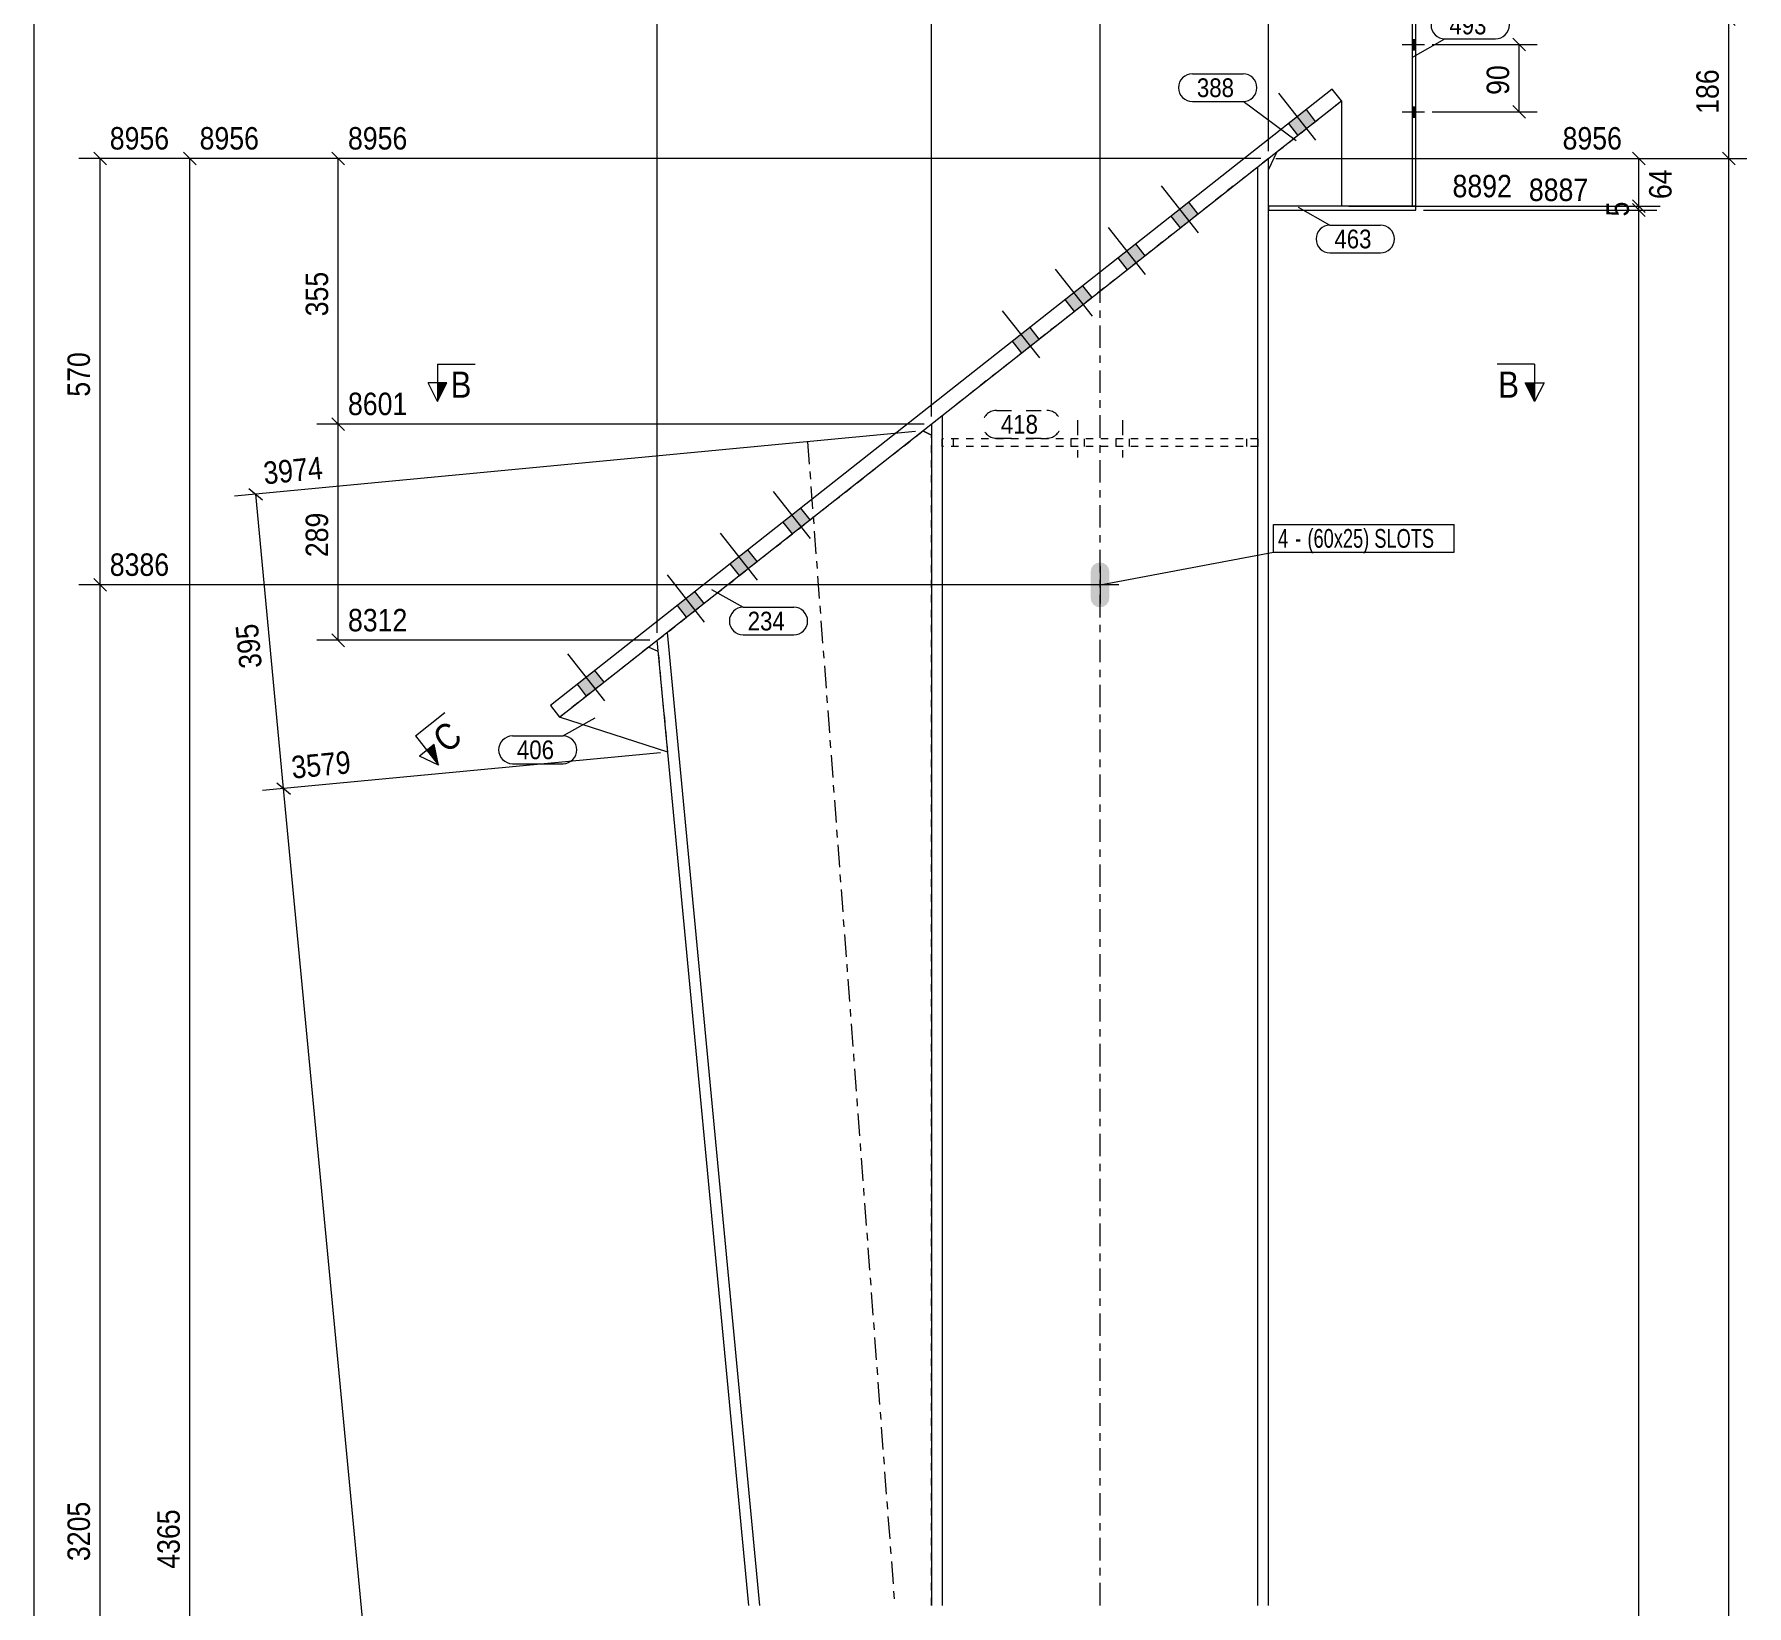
# Model space of a CAD drawing. Header units: millimetres. Extents: x 2 to 579, y 1 to 825.
# Drawn here: x 146.3 to 375, y 509.3 to 719.2 of the extents above; entities that cross this region are included whole.
import ezdxf

# ---------------------------------------------------------------- set-up
doc = ezdxf.new("R2010")
doc.units = ezdxf.units.MM
for name, pattern in [('XKITLINE00', [0]), ('XKITLINE01', [4, 1, -1, 1, -1]), ('XKITLINE02', [4, 2, -2]), ('XKITLINE03', [6, 3, -1, 1, -1])]:
    doc.linetypes.add(name, pattern=pattern)
for name, color, linetype, lineweight in [('Bolt', 3, 'Continuous', 0), ('BoltMark', 7, 'Continuous', 0), ('Dimensions', 7, 'Continuous', 0), ('Part', 2, 'Continuous', 0), ('PartMark', 7, 'Continuous', 0), ('Section', 6, 'Continuous', 0)]:
    doc.layers.add(name, color=color, linetype=linetype, lineweight=lineweight)
doc.styles.add('ARIAL', font='ARIAL.TTF')
doc.styles.add('ARIAL_NARROW', font='ARIALN.TTF')

# ---------------------------------------------------------------- blocks, each defined once
blk = doc.blocks.new('*A5')
at = {"layer": 'Bolt'}
for points in [[(315.09, 705.72), (313.85, 707.29), (316.21, 709.15), (317.44, 707.58)], [(315.09, 705.72), (313.85, 707.29), (316.21, 709.15), (317.44, 707.58)], [(299.38, 693.34), (298.14, 694.91), (300.5, 696.77), (301.74, 695.2)], [(299.38, 693.34), (298.14, 694.91), (300.5, 696.77), (301.74, 695.2)], [(292.31, 687.77), (291.08, 689.34), (293.43, 691.2), (294.67, 689.63)], [(292.31, 687.77), (291.08, 689.34), (293.43, 691.2), (294.67, 689.63)], [(285.25, 682.2), (284.01, 683.77), (286.36, 685.63), (287.6, 684.05)], [(285.25, 682.2), (284.01, 683.77), (286.36, 685.63), (287.6, 684.05)], [(278.18, 676.63), (276.94, 678.2), (279.3, 680.05), (280.53, 678.48)], [(278.18, 676.63), (276.94, 678.2), (279.3, 680.05), (280.53, 678.48)], [(247.55, 652.48), (246.31, 654.05), (248.67, 655.91), (249.91, 654.34)], [(247.55, 652.48), (246.31, 654.05), (248.67, 655.91), (249.91, 654.34)], [(240.48, 646.91), (239.24, 648.48), (241.6, 650.34), (242.84, 648.77)], [(240.48, 646.91), (239.24, 648.48), (241.6, 650.34), (242.84, 648.77)], [(233.41, 641.34), (232.18, 642.91), (234.53, 644.76), (235.77, 643.19)], [(233.41, 641.34), (232.18, 642.91), (234.53, 644.76), (235.77, 643.19)], [(220.06, 630.81), (218.83, 632.38), (221.18, 634.24), (222.42, 632.67)], [(220.06, 630.81), (218.83, 632.38), (221.18, 634.24), (222.42, 632.67)]]:
    blk.add_hatch(color=3, dxfattribs=at).paths.add_polyline_path(points, flags=17)
at = {"layer": 'Bolt', "color": 3, "linetype": 'XKITLINE00', "lineweight": 0}
for p, q in [((317.5, 705.08), (312.55, 711.36)), ((317.5, 705.08), (312.55, 711.36)), ((315.09, 705.72), (313.85, 707.29)), ((315.09, 705.72), (313.85, 707.29)), ((317.44, 707.58), (316.21, 709.15)), ((317.44, 707.58), (316.21, 709.15)), ((301.8, 692.7), (296.84, 698.98)), ((301.8, 692.7), (296.84, 698.98)), ((301.74, 695.2), (300.5, 696.77)), ((301.74, 695.2), (300.5, 696.77)), ((294.73, 687.13), (289.78, 693.41)), ((294.73, 687.13), (289.78, 693.41)), ((299.38, 693.34), (298.14, 694.91)), ((299.38, 693.34), (298.14, 694.91)), ((294.67, 689.63), (293.43, 691.2)), ((294.67, 689.63), (293.43, 691.2)), ((292.31, 687.77), (291.08, 689.34)), ((292.31, 687.77), (291.08, 689.34)), ((287.66, 681.56), (282.71, 687.84)), ((287.66, 681.56), (282.71, 687.84)), ((287.6, 684.05), (286.36, 685.63)), ((287.6, 684.05), (286.36, 685.63)), ((280.59, 675.98), (275.64, 682.27)), ((280.59, 675.98), (275.64, 682.27)), ((285.25, 682.2), (284.01, 683.77)), ((285.25, 682.2), (284.01, 683.77)), ((280.53, 678.48), (279.3, 680.05)), ((280.53, 678.48), (279.3, 680.05)), ((278.18, 676.63), (276.94, 678.2)), ((278.18, 676.63), (276.94, 678.2)), ((249.97, 651.84), (245.01, 658.12)), ((249.97, 651.84), (245.01, 658.12)), ((249.91, 654.34), (248.67, 655.91)), ((249.91, 654.34), (248.67, 655.91)), ((242.9, 646.27), (237.95, 652.55)), ((242.9, 646.27), (237.95, 652.55)), ((247.55, 652.48), (246.31, 654.05)), ((247.55, 652.48), (246.31, 654.05)), ((242.84, 648.77), (241.6, 650.34)), ((242.84, 648.77), (241.6, 650.34)), ((240.48, 646.91), (239.24, 648.48)), ((240.48, 646.91), (239.24, 648.48)), ((235.83, 640.69), (230.88, 646.98)), ((235.83, 640.69), (230.88, 646.98)), ((233.41, 641.34), (232.18, 642.91)), ((233.41, 641.34), (232.18, 642.91)), ((235.77, 643.19), (234.53, 644.76)), ((235.77, 643.19), (234.53, 644.76)), ((222.48, 630.17), (217.53, 636.45)), ((222.48, 630.17), (217.53, 636.45)), ((222.42, 632.67), (221.18, 634.24)), ((222.42, 632.67), (221.18, 634.24)), ((220.06, 630.81), (218.83, 632.38)), ((220.06, 630.81), (218.83, 632.38))]:
    blk.add_line(p, q, dxfattribs=at)
blk = doc.blocks.new('*A6')
at = {"layer": 'Bolt'}
blk.add_hatch(color=3, dxfattribs=at).paths.add_polyline_path([(289.12, 642.75), (288.65, 642.66), (288.17, 642.75), (287.76, 643.02), (287.49, 643.43), (287.4, 643.91), (287.4, 647.41), (287.49, 647.89), (287.76, 648.29), (288.17, 648.56), (288.65, 648.66), (289.12, 648.56), (289.53, 648.29), (289.8, 647.89), (289.9, 647.41), (289.9, 643.91), (289.8, 643.43), (289.53, 643.02)], flags=17)
at = {"layer": 'Bolt', "color": 3, "linetype": 'XKITLINE00', "lineweight": 0}
for p, q in [((288.65, 648.16), (288.65, 643.16)), ((291.15, 645.66), (286.15, 645.66))]:
    blk.add_line(p, q, dxfattribs=at)
blk = doc.blocks.new('*A7')
at = {"layer": 'Bolt'}
for points in [[(330.35, 718.54), (330.85, 718.54), (330.85, 717.14), (330.35, 717.14)], [(330.35, 709.54), (330.85, 709.54), (330.85, 708.14), (330.35, 708.14)]]:
    blk.add_hatch(color=3, dxfattribs=at).paths.add_polyline_path(points, flags=17)
at = {"layer": 'Bolt', "color": 3, "linetype": 'XKITLINE00', "lineweight": 0}
for p, q in [((330.35, 718.54), (330.85, 718.54)), ((329.01, 717.84), (332.01, 717.84)), ((330.35, 717.14), (330.85, 717.14)), ((330.35, 709.54), (330.85, 709.54)), ((329, 708.84), (332, 708.84)), ((330.35, 708.14), (330.85, 708.14))]:
    blk.add_line(p, q, dxfattribs=at)
blk = doc.blocks.new('*A8')
at = {"layer": 'Bolt'}
for points in [[(330.35, 718.54), (330.85, 718.54), (330.85, 717.14), (330.35, 717.14)], [(330.35, 709.54), (330.85, 709.54), (330.85, 708.14), (330.35, 708.14)]]:
    blk.add_hatch(color=3, dxfattribs=at).paths.add_polyline_path(points, flags=17)
at = {"layer": 'Bolt', "color": 3, "linetype": 'XKITLINE00', "lineweight": 0}
for p, q in [((330.35, 718.54), (330.85, 718.54)), ((329.01, 717.84), (332.01, 717.84)), ((330.35, 717.14), (330.85, 717.14)), ((330.35, 709.54), (330.85, 709.54)), ((329, 708.84), (332, 708.84)), ((330.35, 708.14), (330.85, 708.14))]:
    blk.add_line(p, q, dxfattribs=at)
blk = doc.blocks.new('*A11')
at = {"layer": 'Bolt', "color": 3, "linetype": 'XKITLINE02', "lineweight": 0}
for p, q in [((285.65, 667.66), (285.65, 662.66)), ((285.65, 667.66), (285.65, 662.66)), ((291.65, 667.66), (291.65, 662.66)), ((291.65, 667.66), (291.65, 662.66)), ((284.75, 665.16), (284.75, 664.16)), ((284.75, 665.16), (284.75, 664.16)), ((286.55, 665.16), (286.55, 664.16)), ((286.55, 665.16), (286.55, 664.16)), ((290.75, 665.16), (290.75, 664.16)), ((290.75, 665.16), (290.75, 664.16)), ((292.55, 665.16), (292.55, 664.16)), ((292.55, 665.16), (292.55, 664.16))]:
    blk.add_line(p, q, dxfattribs=at)
blk = doc.blocks.new('*A12')
at = {"layer": 'Part', "color": 2, "linetype": 'XKITLINE00', "lineweight": 0}
for p, q in [((319.66, 711.88), (215.22, 629.54)), ((320.9, 710.31), (319.66, 711.88)), ((216.45, 627.97), (320.9, 710.31)), ((215.22, 629.54), (216.45, 627.97))]:
    blk.add_line(p, q, dxfattribs=at)
blk = doc.blocks.new('*A13')
at = {"layer": 'Part', "color": 7, "linetype": 'XKITLINE01', "lineweight": 0}
blk.add_line((311.15, 702.62), (266.15, 667.14), dxfattribs=at)
at = {"layer": 'Part', "color": 2, "linetype": 'XKITLINE00', "lineweight": 0}
for p, q in [((311.15, 509.32), (311.15, 702.62)), ((309.75, 509.32), (309.75, 701.51)), ((267.55, 668.24), (267.55, 509.32)), ((266.15, 667.14), (266.15, 509.32))]:
    blk.add_line(p, q, dxfattribs=at)
at = {"layer": 'Part', "color": 7, "linetype": 'XKITLINE03', "lineweight": 0}
blk.add_line((288.65, 509.32), (288.65, 694.88), dxfattribs=at)
blk = doc.blocks.new('*A14')
at = {"layer": 'Part', "color": 2, "linetype": 'XKITLINE00', "lineweight": 0}
for p, q in [((330.85, 696.24), (311.15, 696.24)), ((311.15, 695.74), (330.85, 695.74)), ((330.85, 695.74), (330.85, 696.24))]:
    blk.add_line(p, q, dxfattribs=at)
at = {"layer": 'Part', "color": 7, "linetype": 'XKITLINE01', "lineweight": 0}
blk.add_line((311.15, 696.24), (311.15, 695.74), dxfattribs=at)
blk = doc.blocks.new('*A15')
at = {"layer": 'Part', "color": 2, "linetype": 'XKITLINE00', "lineweight": 0}
for p, q in [((330.85, 721.24), (330.35, 721.24)), ((330.35, 721.24), (330.35, 696.24)), ((330.85, 696.24), (330.85, 721.24)), ((330.35, 696.24), (330.85, 696.24))]:
    blk.add_line(p, q, dxfattribs=at)
blk = doc.blocks.new('*A16')
at = {"layer": 'Part', "color": 7, "linetype": 'XKITLINE01', "lineweight": 0}
for p, q in [((312.32, 703.54), (320.9, 710.31)), ((311.15, 696.24), (311.15, 701.12)), ((320.9, 696.24), (311.15, 696.24))]:
    blk.add_line(p, q, dxfattribs=at)
at = {"layer": 'Part', "color": 2, "linetype": 'XKITLINE00', "lineweight": 0}
for p, q in [((320.9, 710.31), (320.9, 696.24)), ((311.15, 701.12), (312.32, 703.54))]:
    blk.add_line(p, q, dxfattribs=at)
blk = doc.blocks.new('*A17')
at = {"layer": 'Part', "color": 7, "linetype": 'XKITLINE01', "lineweight": 0}
for p, q in [((228.32, 637.32), (216.45, 627.97)), ((230.92, 623.32), (229.64, 636.76))]:
    blk.add_line(p, q, dxfattribs=at)
at = {"layer": 'Part', "color": 2, "linetype": 'XKITLINE00', "lineweight": 0}
for p, q in [((229.64, 636.76), (228.32, 637.32)), ((230.92, 623.32), (216.45, 627.97))]:
    blk.add_line(p, q, dxfattribs=at)
blk = doc.blocks.new('*A19')
at = {"layer": 'Part', "color": 7, "linetype": 'XKITLINE01', "lineweight": 0}
for p, q in [((229.5, 638.25), (264.98, 666.22)), ((264.98, 666.22), (266.15, 665.67)), ((266.15, 509.32), (266.15, 665.67)), ((266.15, 509.32), (266.15, 665.67)), ((266.15, 665.67), (266.15, 665.67))]:
    blk.add_line(p, q, dxfattribs=at)
at = {"layer": 'Part', "color": 2, "linetype": 'XKITLINE00', "lineweight": 0}
for p, q in [((266.15, 665.67), (264.98, 666.22)), ((230.81, 639.28), (243.15, 509.32)), ((241.74, 509.32), (229.5, 638.25))]:
    blk.add_line(p, q, dxfattribs=at)
at = {"layer": 'Part', "color": 7, "linetype": 'XKITLINE03', "lineweight": 0}
blk.add_line((249.58, 664.78), (261.21, 509.32), dxfattribs=at)
blk = doc.blocks.new('*A23')
at = {"layer": 'Part', "color": 7, "linetype": 'XKITLINE01', "lineweight": 0}
for p, q in [((309.75, 665.16), (267.55, 665.16)), ((267.55, 664.16), (267.55, 665.16)), ((309.75, 664.16), (267.55, 664.16)), ((269.05, 665.16), (269.05, 664.16)), ((308.25, 664.16), (308.25, 665.16)), ((309.75, 665.16), (309.75, 664.16))]:
    blk.add_line(p, q, dxfattribs=at)
blk = doc.blocks.new('*A71')
at = {"layer": 'Dimensions', "color": 7, "linetype": 'XKITLINE00', "lineweight": 0}
for p, q in [((229.5, 639.25), (229.5, 731.02)), ((266.15, 668.14), (266.15, 731.02)), ((230.35, 729.02), (228.65, 727.32)), ((229.5, 728.17), (266.15, 728.17)), ((266.99, 729.02), (265.3, 727.32))]:
    blk.add_line(p, q, dxfattribs=at)
at = {"layer": 'Dimensions', "color": 3}
for p in [(229.5, 728.17), (266.15, 728.17)]:
    blk.add_point(p, dxfattribs=at)
at = {"layer": 'Dimensions', "color": 3, "style": 'ARIAL', "width": 0.85}
blk.add_text('366', height=3, dxfattribs=at).set_placement((244.48, 729.52))
blk = doc.blocks.new('*A72')
at = {"layer": 'Dimensions', "color": 7, "linetype": 'XKITLINE00', "lineweight": 0}
for p, q in [((266.15, 668.14), (266.15, 731.02)), ((288.65, 685.88), (288.65, 731.02)), ((266.99, 729.02), (265.3, 727.32)), ((266.15, 728.17), (288.65, 728.17)), ((289.49, 729.02), (287.8, 727.32))]:
    blk.add_line(p, q, dxfattribs=at)
at = {"layer": 'Dimensions', "color": 3}
for p in [(266.15, 728.17), (288.65, 728.17)]:
    blk.add_point(p, dxfattribs=at)
at = {"layer": 'Dimensions', "color": 3, "style": 'ARIAL', "width": 0.85}
blk.add_text('225', height=3, dxfattribs=at).set_placement((274.06, 729.52))
blk = doc.blocks.new('*A73')
at = {"layer": 'Dimensions', "color": 7, "linetype": 'XKITLINE00', "lineweight": 0}
for p, q in [((288.65, 685.88), (288.65, 731.02)), ((311.15, 703.62), (311.15, 731.02)), ((289.49, 729.02), (287.8, 727.32)), ((288.65, 728.17), (311.15, 728.17)), ((311.99, 729.02), (310.3, 727.32))]:
    blk.add_line(p, q, dxfattribs=at)
at = {"layer": 'Dimensions', "color": 3}
for p in [(288.65, 728.17), (311.15, 728.17)]:
    blk.add_point(p, dxfattribs=at)
at = {"layer": 'Dimensions', "color": 3, "style": 'ARIAL', "width": 0.85}
blk.add_text('225', height=3, dxfattribs=at).set_placement((296.56, 729.52))
blk = doc.blocks.new('*A74')
at = {"layer": 'Dimensions', "color": 7, "linetype": 'XKITLINE00', "lineweight": 0}
blk.add_line((146.27, 79.97), (146.27, 721.24), dxfattribs=at)
blk = doc.blocks.new('*A75')
at = {"layer": 'Dimensions', "color": 7, "linetype": 'XKITLINE00', "lineweight": 0}
for p, q in [((331.85, 721.24), (375.05, 721.24)), ((371.8, 722.09), (373.49, 720.39)), ((372.65, 702.62), (372.65, 721.24)), ((312.15, 702.62), (375.05, 702.62)), ((371.8, 703.46), (373.49, 701.77))]:
    blk.add_line(p, q, dxfattribs=at)
at = {"layer": 'Dimensions', "color": 3}
for p in [(372.65, 721.24), (372.65, 702.62)]:
    blk.add_point(p, dxfattribs=at)
at = {"layer": 'Dimensions', "color": 3, "style": 'ARIAL', "width": 0.85}
blk.add_text('186', height=3, rotation=90.0002, dxfattribs=at).set_placement((371.3, 708.59))
blk = doc.blocks.new('*A76')
at = {"layer": 'Dimensions', "color": 7, "linetype": 'XKITLINE00', "lineweight": 0}
for p, q in [((331.85, 695.74), (363.05, 695.74)), ((359.8, 696.59), (361.49, 694.89)), ((360.65, 81.97), (360.65, 695.74))]:
    blk.add_line(p, q, dxfattribs=at)
at = {"layer": 'Dimensions', "color": 3}
blk.add_point((360.65, 695.74), dxfattribs=at)
at = {"layer": 'Dimensions', "color": 3, "style": 'ARIAL', "width": 0.85}
blk.add_text('8887', height=3, dxfattribs=at).set_placement((345.94, 696.94))
blk = doc.blocks.new('*A77')
at = {"layer": 'Dimensions', "color": 7, "linetype": 'XKITLINE00', "lineweight": 0}
for p, q in [((321.9, 696.24), (363.05, 696.24)), ((331.85, 695.74), (363.05, 695.74)), ((359.8, 697.09), (361.49, 695.39)), ((359.8, 696.59), (361.49, 694.89)), ((360.65, 695.74), (360.65, 696.24))]:
    blk.add_line(p, q, dxfattribs=at)
at = {"layer": 'Dimensions', "color": 3}
for p in [(360.65, 696.24), (360.65, 695.74)]:
    blk.add_point(p, dxfattribs=at)
at = {"layer": 'Dimensions', "color": 3, "style": 'ARIAL', "width": 0.85}
blk.add_text('8892', height=3, dxfattribs=at).set_placement((335.74, 697.44))
blk.add_text('5', height=3, rotation=90.0002, dxfattribs=at).set_placement((359.3, 694.88))
blk = doc.blocks.new('*A78')
at = {"layer": 'Dimensions', "color": 7, "linetype": 'XKITLINE00', "lineweight": 0}
for p, q in [((312.15, 702.62), (363.5, 702.62)), ((359.8, 703.46), (361.49, 701.77)), ((360.65, 696.24), (360.65, 702.62)), ((321.9, 696.24), (363.5, 696.24)), ((359.8, 697.09), (361.49, 695.39))]:
    blk.add_line(p, q, dxfattribs=at)
at = {"layer": 'Dimensions', "color": 3}
for p in [(360.65, 702.62), (360.65, 696.24)]:
    blk.add_point(p, dxfattribs=at)
at = {"layer": 'Dimensions', "color": 3, "style": 'ARIAL', "width": 0.85}
blk.add_text('8956', height=3, dxfattribs=at).set_placement((350.44, 703.82))
blk.add_text('64', height=3, rotation=90.0002, dxfattribs=at).set_placement((365, 697.2))
blk = doc.blocks.new('*A82')
at = {"layer": 'Dimensions', "color": 7, "linetype": 'XKITLINE00', "lineweight": 0}
for p, q in [((287.65, 645.66), (152.21, 645.66)), ((154.22, 646.51), (155.91, 644.81)), ((155.06, 393.72), (155.06, 645.66)), ((287.65, 393.72), (152.21, 393.72)), ((154.22, 394.56), (155.91, 392.87))]:
    blk.add_line(p, q, dxfattribs=at)
at = {"layer": 'Dimensions', "color": 3}
for p in [(155.06, 645.66), (155.06, 393.72)]:
    blk.add_point(p, dxfattribs=at)
at = {"layer": 'Dimensions', "color": 3, "style": 'ARIAL', "width": 0.85}
blk.add_text('8386', height=3, dxfattribs=at).set_placement((156.36, 646.86))
blk.add_text('3205', height=3, rotation=90.0002, dxfattribs=at).set_placement((153.71, 515.24))
blk = doc.blocks.new('*A83')
at = {"layer": 'Dimensions', "color": 7, "linetype": 'XKITLINE00', "lineweight": 0}
for p, q in [((310.15, 702.62), (152.21, 702.62)), ((154.22, 703.46), (155.91, 701.77)), ((155.06, 645.66), (155.06, 702.62)), ((287.65, 645.66), (152.21, 645.66)), ((154.22, 646.51), (155.91, 644.81))]:
    blk.add_line(p, q, dxfattribs=at)
at = {"layer": 'Dimensions', "color": 3}
for p in [(155.06, 702.62), (155.06, 645.66)]:
    blk.add_point(p, dxfattribs=at)
at = {"layer": 'Dimensions', "color": 3, "style": 'ARIAL', "width": 0.85}
blk.add_text('8956', height=3, dxfattribs=at).set_placement((156.36, 703.82))
blk.add_text('570', height=3, rotation=90.0002, dxfattribs=at).set_placement((153.71, 670.8))
blk = doc.blocks.new('*A84')
at = {"layer": 'Dimensions', "color": 7, "linetype": 'XKITLINE00', "lineweight": 0}
for p, q in [((343.8, 718.69), (345.49, 716.99)), ((333.01, 717.84), (347.05, 717.84)), ((344.65, 708.84), (344.65, 717.84)), ((343.8, 709.69), (345.49, 707.99)), ((333, 708.84), (347.05, 708.84))]:
    blk.add_line(p, q, dxfattribs=at)
at = {"layer": 'Dimensions', "color": 3}
for p in [(344.65, 717.84), (344.65, 708.84)]:
    blk.add_point(p, dxfattribs=at)
at = {"layer": 'Dimensions', "color": 3, "style": 'ARIAL', "width": 0.85}
blk.add_text('90', height=3, rotation=90.0002, dxfattribs=at).set_placement((343.3, 711.12))
blk = doc.blocks.new('*A85')
at = {"layer": 'Dimensions', "color": 7, "linetype": 'XKITLINE00', "lineweight": 0}
for p, q in [((229.92, 623.22), (176.75, 618.17)), ((178.66, 619.21), (180.51, 617.68)), ((206.97, 330.08), (179.58, 618.44)), ((206.29, 337.27), (206.97, 330.08)), ((263.76, 335.47), (204.13, 329.81)), ((263.76, 335.47), (204.58, 329.85)), ((206.23, 332.52), (206.97, 330.08)), ((207.23, 332.61), (206.97, 330.08)), ((206.04, 330.84), (207.89, 329.31))]:
    blk.add_line(p, q, dxfattribs=at)
at = {"layer": 'Dimensions', "color": 3}
for p in [(179.58, 618.44), (206.97, 330.08)]:
    blk.add_point(p, dxfattribs=at)
at = {"layer": 'Dimensions', "color": 7}
blk.add_point((206.97, 330.08), dxfattribs=at)
at = {"layer": 'Dimensions', "color": 3, "style": 'ARIAL', "width": 0.85}
for s, rotation, p in [('3579', 5.4259, (180.77, 619.76)), ('3579', 95.4261, (192.35, 469.7)), ('RD', -84.5743, (207.48, 337.38))]:
    blk.add_text(s, height=3, rotation=rotation, dxfattribs=at).set_placement(p)
blk = doc.blocks.new('*A86')
at = {"layer": 'Dimensions', "color": 7, "linetype": 'XKITLINE00', "lineweight": 0}
for p, q in [((263.99, 666.13), (173.01, 657.49)), ((174.93, 658.52), (176.78, 657)), ((179.58, 618.44), (175.85, 657.76)), ((229.92, 623.22), (176.75, 618.17)), ((178.66, 619.21), (180.51, 617.68))]:
    blk.add_line(p, q, dxfattribs=at)
at = {"layer": 'Dimensions', "color": 3}
for p in [(175.85, 657.76), (179.58, 618.44)]:
    blk.add_point(p, dxfattribs=at)
at = {"layer": 'Dimensions', "color": 3, "style": 'ARIAL', "width": 0.85}
for s, rotation, p in [('3974', 5.4259, (177.03, 659.08)), ('395', 95.4261, (176.69, 634.65))]:
    blk.add_text(s, height=3, rotation=rotation, dxfattribs=at).set_placement(p)
blk = doc.blocks.new('*A87')
at = {"layer": 'Dimensions', "color": 7, "linetype": 'XKITLINE00', "lineweight": 0}
for p, q in [((288.65, 685.88), (288.65, 740.81)), ((330.35, 722.24), (330.35, 740.81)), ((289.49, 738.81), (287.8, 737.11)), ((288.65, 737.96), (330.35, 737.96)), ((331.19, 738.81), (329.5, 737.11))]:
    blk.add_line(p, q, dxfattribs=at)
at = {"layer": 'Dimensions', "color": 3}
for p in [(288.65, 737.96), (330.35, 737.96)]:
    blk.add_point(p, dxfattribs=at)
at = {"layer": 'Dimensions', "color": 3, "style": 'ARIAL', "width": 0.85}
blk.add_text('417', height=3, dxfattribs=at).set_placement((306.16, 739.31))
blk = doc.blocks.new('*A90')
at = {"layer": 'BoltMark', "color": 7, "linetype": 'XKITLINE00', "lineweight": 0}
for p, q in [((311.83, 653.72), (335.95, 653.72)), ((311.83, 650.02), (311.83, 653.72)), ((335.95, 650.02), (335.95, 653.72)), ((288.65, 645.66), (311.83, 650.02)), ((311.83, 650.02), (335.95, 650.02))]:
    blk.add_line(p, q, dxfattribs=at)
at = {"layer": 'BoltMark', "color": 3, "style": 'ARIAL_NARROW', "width": 0.85}
for s, p in [('4', (312.43, 650.62)), ('(60x25) SLOTS', (316.36, 650.62)), ('-', (314.7, 650.62))]:
    blk.add_text(s, height=2.5, dxfattribs=at).set_placement(p)
blk = doc.blocks.new('*A91')
at = {"layer": 'PartMark', "color": 7, "linetype": 'XKITLINE02', "lineweight": 0}
for p, q in [((274.8, 668.96), (281.56, 668.96)), ((274.8, 665.26), (281.56, 665.26))]:
    blk.add_line(p, q, dxfattribs=at)
for centre, start, end in [((274.8, 667.11), 90, 270), ((281.56, 667.11), 270, 90)]:
    blk.add_arc(centre, 1.85, start, end, dxfattribs=at)
at = {"layer": 'PartMark', "color": 3, "style": 'ARIAL', "width": 0.85}
blk.add_text('418', height=2.5, dxfattribs=at).set_placement((275.4, 665.86))
blk = doc.blocks.new('*A95')
at = {"layer": 'PartMark', "color": 7, "linetype": 'XKITLINE00', "lineweight": 0}
for p, q in [((221.15, 627.87), (216.91, 625.47)), ((210.15, 625.47), (216.91, 625.47)), ((210.15, 621.77), (216.91, 621.77))]:
    blk.add_line(p, q, dxfattribs=at)
for centre, start, end in [((210.15, 623.62), 90, 270), ((216.91, 623.62), 270, 90)]:
    blk.add_arc(centre, 1.85, start, end, dxfattribs=at)
at = {"layer": 'PartMark', "color": 3, "style": 'ARIAL', "width": 0.85}
blk.add_text('406', height=2.5, dxfattribs=at).set_placement((210.75, 622.37))
blk = doc.blocks.new('*A96')
at = {"layer": 'PartMark', "color": 7, "linetype": 'XKITLINE00', "lineweight": 0}
for p, q in [((300.99, 713.93), (307.76, 713.93)), ((300.99, 710.23), (307.76, 710.23)), ((314.83, 705), (307.76, 710.23))]:
    blk.add_line(p, q, dxfattribs=at)
for centre, start, end in [((300.99, 712.08), 90, 270), ((307.76, 712.08), 270, 90)]:
    blk.add_arc(centre, 1.85, start, end, dxfattribs=at)
at = {"layer": 'PartMark', "color": 3, "style": 'ARIAL', "width": 0.85}
blk.add_text('388', height=2.5, dxfattribs=at).set_placement((301.59, 710.83))
blk = doc.blocks.new('*A97')
at = {"layer": 'PartMark', "color": 7, "linetype": 'XKITLINE00', "lineweight": 0}
for p, q in [((334.72, 722.31), (341.48, 722.31)), ((330.47, 716.21), (334.72, 718.61)), ((334.72, 718.61), (341.48, 718.61))]:
    blk.add_line(p, q, dxfattribs=at)
for centre, start, end in [((334.72, 720.46), 90, 270), ((341.48, 720.46), 270, 90)]:
    blk.add_arc(centre, 1.85, start, end, dxfattribs=at)
at = {"layer": 'PartMark', "color": 3, "style": 'ARIAL', "width": 0.85}
blk.add_text('493', height=2.5, dxfattribs=at).set_placement((335.32, 719.21))
blk = doc.blocks.new('*A98')
at = {"layer": 'PartMark', "color": 7, "linetype": 'XKITLINE00', "lineweight": 0}
for p, q in [((315.11, 696.11), (319.36, 693.72)), ((319.36, 693.72), (326.12, 693.72)), ((319.36, 690.02), (326.12, 690.02))]:
    blk.add_line(p, q, dxfattribs=at)
for centre, start, end in [((319.36, 691.87), 90, 270), ((326.12, 691.87), 270, 90)]:
    blk.add_arc(centre, 1.85, start, end, dxfattribs=at)
at = {"layer": 'PartMark', "color": 3, "style": 'ARIAL', "width": 0.85}
blk.add_text('463', height=2.5, dxfattribs=at).set_placement((319.96, 690.62))
blk = doc.blocks.new('*A100')
at = {"layer": 'PartMark', "color": 7, "linetype": 'XKITLINE00', "lineweight": 0}
for p, q in [((236.74, 645.06), (240.98, 642.67)), ((240.98, 642.67), (247.74, 642.67)), ((240.98, 638.97), (247.74, 638.97))]:
    blk.add_line(p, q, dxfattribs=at)
for centre, start, end in [((240.98, 640.82), 90, 270), ((247.74, 640.82), 270, 90)]:
    blk.add_arc(centre, 1.85, start, end, dxfattribs=at)
at = {"layer": 'PartMark', "color": 3, "style": 'ARIAL', "width": 0.85}
blk.add_text('234', height=2.5, dxfattribs=at).set_placement((241.58, 639.57))
blk = doc.blocks.new('*A102')
at = {"layer": 'Section'}
for points in [[(338.85, 734), (340.4, 732.04), (337.87, 733.23)], [(199.71, 624.32), (200.27, 621.58), (198.73, 623.54)]]:
    blk.add_hatch(color=3, dxfattribs=at).paths.add_polyline_path(points, flags=17)
at = {"layer": 'Section', "color": 1, "linetype": 'XKITLINE00', "lineweight": 0}
for p, q in [((337.3, 735.97), (333.37, 732.87)), ((337.3, 735.97), (340.4, 732.04)), ((197.18, 625.5), (201.11, 628.6)), ((197.18, 625.5), (200.27, 621.58))]:
    blk.add_line(p, q, dxfattribs=at)
at = {"layer": 'Section', "color": 3, "linetype": 'XKITLINE00', "lineweight": 0}
for p, q in [((337.87, 733.23), (339.83, 734.78)), ((339.83, 734.78), (340.4, 732.04)), ((340.4, 732.04), (337.87, 733.23)), ((199.71, 624.32), (197.75, 622.77)), ((200.27, 621.58), (197.75, 622.77)), ((200.27, 621.58), (199.71, 624.32))]:
    blk.add_line(p, q, dxfattribs=at)
at = {"layer": 'Section', "color": 7, "style": 'ARIAL', "width": 0.85}
for p in [(336.07, 729.26), (201.34, 623.05)]:
    blk.add_text('C', height=3.5, rotation=38.2507, dxfattribs=at).set_placement(p)
blk = doc.blocks.new('*A104')
at = {"layer": 'Section'}
for points in [[(201.4, 672.66), (200.15, 670.16), (200.15, 672.66)], [(346.71, 672.66), (346.71, 670.16), (345.46, 672.66)]]:
    blk.add_hatch(color=3, dxfattribs=at).paths.add_polyline_path(points, flags=17)
at = {"layer": 'Section', "color": 1, "linetype": 'XKITLINE00', "lineweight": 0}
for p, q in [((200.15, 675.16), (205.15, 675.16)), ((200.15, 675.16), (200.15, 670.16)), ((346.71, 675.16), (341.71, 675.16)), ((346.71, 675.16), (346.71, 670.16))]:
    blk.add_line(p, q, dxfattribs=at)
at = {"layer": 'Section', "color": 3, "linetype": 'XKITLINE00', "lineweight": 0}
for p, q in [((200.15, 670.16), (198.9, 672.66)), ((201.4, 672.66), (198.9, 672.66)), ((200.15, 670.16), (201.4, 672.66)), ((345.46, 672.66), (347.96, 672.66)), ((346.71, 670.16), (345.46, 672.66)), ((347.96, 672.66), (346.71, 670.16))]:
    blk.add_line(p, q, dxfattribs=at)
at = {"layer": 'Section', "color": 7, "style": 'ARIAL', "width": 0.85}
for p in [(201.9, 670.66), (341.85, 670.66)]:
    blk.add_text('B', height=3.5, dxfattribs=at).set_placement(p)
blk = doc.blocks.new('*A106')
at = {"layer": 'Dimensions', "color": 7, "linetype": 'XKITLINE00', "lineweight": 0}
for p, q in [((265.15, 667.14), (184.03, 667.14)), ((186.04, 667.99), (187.73, 666.29)), ((186.88, 638.25), (186.88, 667.14)), ((186.04, 639.1), (187.73, 637.4)), ((228.5, 638.25), (184.03, 638.25))]:
    blk.add_line(p, q, dxfattribs=at)
at = {"layer": 'Dimensions', "color": 3}
for p in [(186.88, 667.14), (186.88, 638.25)]:
    blk.add_point(p, dxfattribs=at)
at = {"layer": 'Dimensions', "color": 3, "style": 'ARIAL', "width": 0.85}
for s, p in [('8601', (188.18, 668.34)), ('8312', (188.18, 639.45))]:
    blk.add_text(s, height=3, dxfattribs=at).set_placement(p)
blk.add_text('289', height=3, rotation=90.0002, dxfattribs=at).set_placement((185.53, 649.36))
blk = doc.blocks.new('*A107')
at = {"layer": 'Dimensions', "color": 7, "linetype": 'XKITLINE00', "lineweight": 0}
for p, q in [((310.15, 702.62), (184.03, 702.62)), ((186.04, 703.46), (187.73, 701.77)), ((186.88, 667.14), (186.88, 702.62)), ((265.15, 667.14), (184.03, 667.14)), ((186.04, 667.99), (187.73, 666.29))]:
    blk.add_line(p, q, dxfattribs=at)
at = {"layer": 'Dimensions', "color": 3}
for p in [(186.88, 702.62), (186.88, 667.14)]:
    blk.add_point(p, dxfattribs=at)
at = {"layer": 'Dimensions', "color": 3, "style": 'ARIAL', "width": 0.85}
blk.add_text('8956', height=3, dxfattribs=at).set_placement((188.18, 703.82))
blk.add_text('355', height=3, rotation=90.0002, dxfattribs=at).set_placement((185.53, 681.54))
blk = doc.blocks.new('*A109')
at = {"layer": 'Dimensions', "color": 7, "linetype": 'XKITLINE00', "lineweight": 0}
for p, q in [((312.15, 702.62), (375.05, 702.62)), ((371.8, 703.46), (373.49, 701.77)), ((372.65, 81.97), (372.65, 702.62))]:
    blk.add_line(p, q, dxfattribs=at)
at = {"layer": 'Dimensions', "color": 3}
blk.add_point((372.65, 702.62), dxfattribs=at)
blk = doc.blocks.new('*A111')
at = {"layer": 'Dimensions', "color": 7, "linetype": 'XKITLINE00', "lineweight": 0}
for p, q in [((310.15, 702.62), (164.21, 702.62)), ((166.22, 703.46), (167.91, 701.77)), ((167.06, 334.7), (167.06, 702.62))]:
    blk.add_line(p, q, dxfattribs=at)
at = {"layer": 'Dimensions', "color": 3}
blk.add_point((167.06, 702.62), dxfattribs=at)
at = {"layer": 'Dimensions', "color": 3, "style": 'ARIAL', "width": 0.85}
blk.add_text('8956', height=3, dxfattribs=at).set_placement((168.36, 703.82))
blk.add_text('4365', height=3, rotation=90.0002, dxfattribs=at).set_placement((165.71, 514.21))

msp = doc.modelspace()

# ---------------------------------------------------------------- block references
at = {"lineweight": 0}
for name in ['*A87', '*A102', '*A71', '*A72', '*A73', '*A74', '*A75', '*A15', '*A97', '*A7', '*A8', '*A84', '*A96', '*A12', '*A5', '*A16', '*A83', '*A111', '*A107', '*A78', '*A109', '*A77', '*A76', '*A14', '*A98', '*A104', '*A106', '*A91', '*A86', '*A19', '*A11', '*A23', '*A90', '*A82', '*A6', '*A100', '*A17', '*A95', '*A85']:
    msp.add_blockref(name, (0, 0), dxfattribs=at)
at = {"layer": 'Part', "lineweight": 0}
msp.add_blockref('*A13', (0, 0), dxfattribs=at)

doc.saveas('drawing.dxf')
